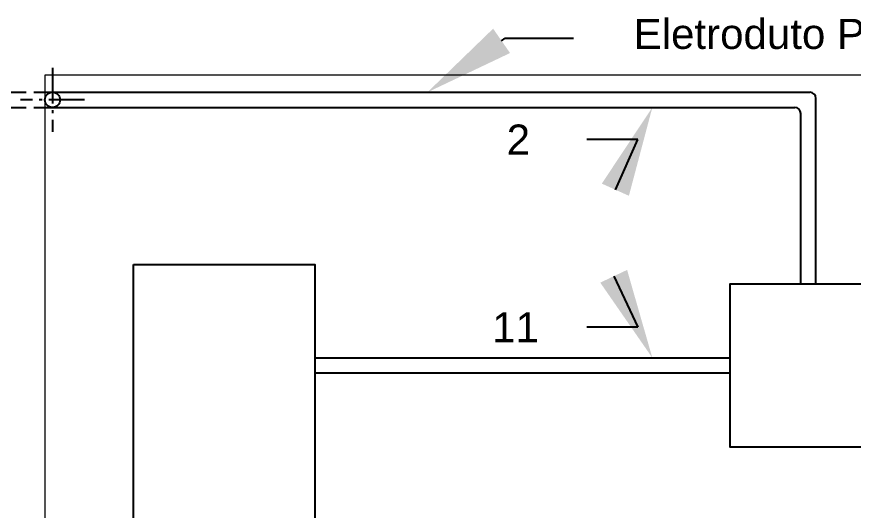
# Model space of a CAD drawing. Header units: millimetres. Extents: x 100 to 940, y 100 to 694.
# Drawn here: x 513.74 to 541.52, y 617.67 to 634.08 of the extents above; entities that cross this region are included whole.
import ezdxf
from ezdxf import colors
from ezdxf.entities.mleader import LeaderData, LeaderLine
from ezdxf.math import Vec2, Vec3

# ---------------------------------------------------------------- set-up
doc = ezdxf.new("R2010")
doc.units = ezdxf.units.MM
doc.linetypes.add('AM_DIN_G_W050x2', pattern=[6.875, 4.75, -0.875, 0.375, -0.875])
doc.linetypes.add('DASHED', pattern=[0.75, 0.5, -0.25])
doc.layers.add('PAREDE', color=7, linetype='Continuous', lineweight=9)
doc.styles.add('Notes', font='arial.ttf', dxfattribs={"height": 3})

msp = doc.modelspace()

# ---------------------------------------------------------------- linework, layer by layer
at = {"color": 2, "linetype": 'AM_DIN_G_W050x2', "ltscale": 0.25}
for p, q in [((514.924, 632.376), (514.924, 630.249)), ((515.987, 631.313), (513.86, 631.313))]:
    msp.add_line(p, q, dxfattribs=at)
at = {"color": 2, "linetype": 'DASHED'}
for p, q in [((512.799, 631.563), (514.674, 631.563)), ((512.799, 631.063), (514.674, 631.063))]:
    msp.add_line(p, q, dxfattribs=at)
at = {"color": 2}
for p, q in [((514.674, 631.563), (540.082, 631.563)), ((540.282, 625.201), (540.282, 631.363)), ((514.674, 631.063), (539.582, 631.063)), ((539.782, 625.201), (539.782, 630.863)), ((523.636, 622.738), (537.432, 622.738)), ((523.636, 622.238), (537.432, 622.238))]:
    msp.add_line(p, q, dxfattribs=at)
for points in [[(517.62, 625.84), (523.636, 625.84), (523.636, 617.129), (517.62, 617.129)], [(542.631, 619.775), (537.432, 619.775), (537.432, 625.201), (542.631, 625.201)]]:
    msp.add_lwpolyline(points, close=True, dxfattribs=at)
msp.add_circle((514.924, 631.313), 0.25, dxfattribs=at)
for centre in [(540.082, 631.363), (539.582, 630.863)]:
    msp.add_arc(centre, 0.2, 0, 90, dxfattribs=at)
at = {"layer": 'PAREDE'}
for p, q in [((558.736, 632.134), (514.674, 632.134)), ((514.674, 632.134), (514.674, 603.584))]:
    msp.add_line(p, q, dxfattribs=at)

# ---------------------------------------------------------------- leaders
at = {"color": 2}
ml = msp.add_multileader_mtext('Standard', dxfattribs=at)
ml.set_content('Eletroduto PVC Preto Rígido', color=2, style='Notes')
ml.set_leader_properties()
ml.build(insert=Vec2(0, 0))
ml.multileader.update_dxf_attribs({"dogleg_length": 7, "arrow_head_size": 3})
ctx = ml.context
ctx.base_point, ctx.char_height, ctx.arrow_head_size, ctx.plane_origin = Vec3(532.23, 633.358), 1, 3, Vec3(527.378, 633.649)
notes = []
notes.append((ctx, [(1, (1, 1, 0), (529.965, 633.358), (1, 0), 2.265, [(0, [(527.378, 631.563)], 0, [])])]))
ctx.mtext.insert, ctx.mtext.flow_direction = Vec3(534.23, 634.005), 5
ml = msp.add_multileader_mtext('Standard', dxfattribs=at)
ml.set_content('2', color=2, style='Notes')
ml.set_leader_properties()
ml.build(insert=Vec2(0, 0))
ml.multileader.update_dxf_attribs({"dogleg_length": 7, "arrow_head_size": 3})
ctx = ml.context
ctx.base_point, ctx.char_height, ctx.arrow_head_size, ctx.plane_origin = Vec3(528.012, 629.992), 1, 3, Vec3(534.851, 631.063)
notes.append((ctx, [(0, (1, 1, 0), (534.37, 629.992), (-1, 0), 1.696, [(0, [(534.851, 631.063)], 0, [])])]))
ctx.mtext.insert, ctx.mtext.flow_direction = Vec3(530.012, 630.492), 5
ml = msp.add_multileader_mtext('Standard', dxfattribs=at)
ml.set_content('11', color=2, style='Notes')
ml.set_leader_properties()
ml.build(insert=Vec2(0, 0))
ml.multileader.update_dxf_attribs({"dogleg_length": 7, "arrow_head_size": 3})
ctx = ml.context
ctx.base_point, ctx.char_height, ctx.arrow_head_size, ctx.plane_origin = Vec3(527.529, 623.753), 1, 3, Vec3(534.851, 624.824)
notes.append((ctx, [(0, (1, 1, 0), (534.37, 623.753), (-1, 0), 1.696, [(0, [(534.851, 622.738)], 0, [])])]))
ctx.mtext.insert, ctx.mtext.flow_direction = Vec3(529.529, 624.253), 5
for ctx, leaders in notes:
    for number, flags, end, landing, length, lines in leaders:
        leader = LeaderData()
        leader.index, (leader.has_last_leader_line, leader.has_dogleg_vector, leader.attachment_direction) = number, flags
        leader.last_leader_point, leader.dogleg_vector, leader.dogleg_length = Vec3(end), Vec3(landing), length
        for number, points, colour, breaks in lines:
            line = LeaderLine()
            line.index, line.vertices, line.color, line.breaks = number, Vec3.list(points), colors.encode_raw_color(colour), breaks
            leader.lines.append(line)
        ctx.leaders.append(leader)

doc.saveas('drawing.dxf')
